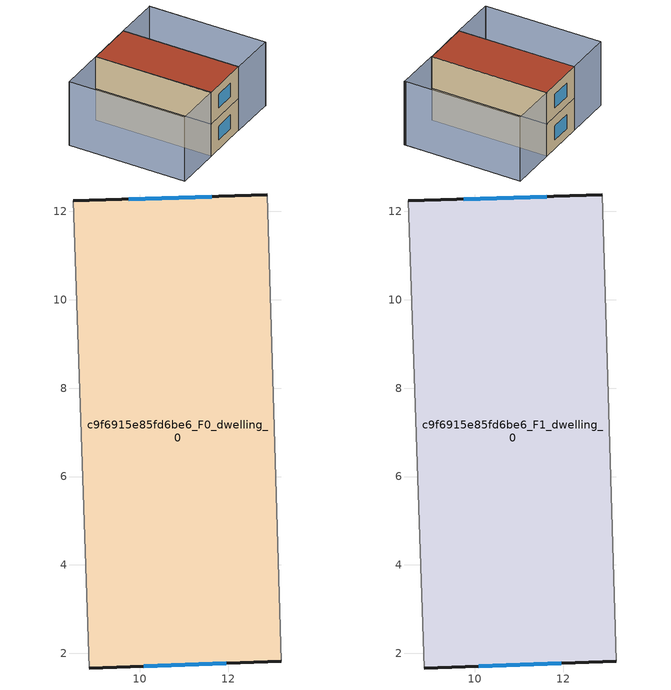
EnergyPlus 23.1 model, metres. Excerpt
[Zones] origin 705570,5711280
c9f6915e85fd6be6_F0_dwelling_0
 floor ground (EU_floor_Construction): 12.88,12.37 13.19,1.82 8.85,1.67 8.49,12.23 z0
 wall outside (EU_wall_Construction): 12.88,12.37 8.49,12.23 / 8.85,1.67 13.19,1.82 z0:3
 wall adiabatic (EU_wall_Construction): 13.19,1.82 12.88,12.37 / 8.49,12.23 8.85,1.67 z0:3
 window (EU_Window_Construction): 11.63,12.33 9.74,12.27 / 10.09,1.71 11.96,1.78 z0.85:2.15
c9f6915e85fd6be6_F1_dwelling_0
 floor to c9f6915e85fd6be6_F0_dwelling_0 (EU_floor_Construction): 12.88,12.37 13.19,1.82 8.85,1.67 8.49,12.23 z3
 wall outside (EU_wall_Construction): 12.88,12.37 8.49,12.23 / 8.85,1.67 13.19,1.82 z3:6
 wall adiabatic (EU_wall_Construction): 13.19,1.82 12.88,12.37 / 8.49,12.23 8.85,1.67 z3:6
 window (EU_Window_Construction): 11.63,12.33 9.74,12.27 / 10.09,1.71 11.96,1.78 z3.85:5.15
 roof outside (EU_roof_Construction): 13.19,1.82 12.88,12.37 8.49,12.23 8.85,1.67 z6
shading: 4.29,12.09 4.63,1.6 / 17.42,1.86 17.07,12.5 / 8.49,12.23 8.85,1.67 / 8.85,1.67 4.63,1.53 / 4.63,1.53 4.27,12.09 / 4.27,12.09 8.49,12.23 / 13.2,1.78 12.88,12.37 / 12.88,12.37 17.11,12.49 / 17.11,12.49 17.42,1.91 / 17.42,1.91 13.2,1.78 z0:6
[Building]
EU S2 Campaign: North Axis=0; Terrain=City; Solar Distribution=FullExterior
[Site:Location]
London: Latitude=51.5; Longitude=-0.5; Time Zone=0; Elevation=25
[SizingPeriod:WeatherFileDays]
AnnualSizingPeriod: Begin Month=1; Begin Day of Month=1; End Month=12; End Day of Month=31; Day of Week for Start Day=Monday; Use Weather File Daylight Saving Period=No; Use Weather File Rain and Snow Indicators=No
[MATERIAL]
EU_InternalMass_Material: Roughness=MediumRough; Thickness=0.1; Conductivity=1; Density=1800; Specific Heat=900; Thermal Absorptance=0.9; Solar Absorptance=0.7; Visible Absorptance=0.7
[MATERIAL:NOMASS] Roughness=MediumRough; Thermal Absorptance=0.9; Solar Absorptance=0.7; Visible Absorptance=0.7
Name | Thermal Resistance
EU_wall_NoMass | 0.71061
EU_roof_NoMass | 2.41608
EU_floor_NoMass | 1.75078
[WINDOWMATERIAL:SIMPLEGLAZINGSYSTEM]
EU_Window_SimpleGlazing: UFactor=2.64892; Solar Heat Gain Coefficient=0.76; Visible Transmittance=0.76
[CONSTRUCTION]
EU_wall_Construction: EU_wall_NoMass
EU_roof_Construction: EU_roof_NoMass
EU_floor_Construction: EU_floor_NoMass
EU_Window_Construction: EU_Window_SimpleGlazing
EU_InternalMass_Construction: EU_InternalMass_Material
[ZONE] Type=1; Multiplier=1; Ceiling Height=autocalculate; Volume=138.346; Floor Area=autocalculate; Part of Total Floor Area=Yes
c9f6915e85fd6be6_F0_dwelling_0; c9f6915e85fd6be6_F1_dwelling_0
[INTERNALMASS] Construction=EU_InternalMass_Construction; Surface Area=46.1159
Name | Zone or ZoneList
c9f6915e85fd6be6_F0_dwelling_0_EU_InternalMass | c9f6915e85fd6be6_F0_dwelling_0
c9f6915e85fd6be6_F1_dwelling_0_EU_InternalMass | c9f6915e85fd6be6_F1_dwelling_0
[OTHEREQUIPMENT] Fuel Type=Electricity; Design Level Calculation Method=Watts/Area; Power per Zone Floor Area=1; Fraction Latent=0; Fraction Radiant=0; Fraction Lost=0; Carbon Dioxide Generation Rate=0; EndUse Subcategory=EU_Step8_InternalGains
Name | Zone or ZoneList or Space or SpaceList | Schedule
EU_Step8_InternalGain_c9f6915e85fd6be6_F0_dwelling_0_f000 | c9f6915e85fd6be6_F0_dwelling_0 | EU_Step8_GainSchedule_c9f6915e85fd6be6_F0_dwelling_0_f000
EU_Step8_InternalGain_c9f6915e85fd6be6_F1_dwelling_0_f000 | c9f6915e85fd6be6_F1_dwelling_0 | EU_Step8_GainSchedule_c9f6915e85fd6be6_F1_dwelling_0_f000
[ZONEVENTILATION:DESIGNFLOWRATE] Schedule=EU_AlwaysOn; Design Flow Rate Calculation Method=AirChanges/Hour; Air Changes per Hour=0.496673; Ventilation Type=Natural; Fan Pressure Rise=0; Fan Total Efficiency=1; Constant Term Coefficient=1; Temperature Term Coefficient=0; Velocity Term Coefficient=0; Velocity Squared Term Coefficient=0; Minimum Indoor Temperature=-100; Maximum Indoor Temperature=100; Delta Temperature=-100; Minimum Outdoor Temperature=-100; Maximum Outdoor Temperature=100; Maximum Wind Speed=40
Name | Zone or ZoneList or Space or SpaceList
EU_ConstantAir_c9f6915e85fd6be6_F0_dwelling_0 | c9f6915e85fd6be6_F0_dwelling_0
EU_ConstantAir_c9f6915e85fd6be6_F1_dwelling_0 | c9f6915e85fd6be6_F1_dwelling_0
[HVACTEMPLATE:THERMOSTAT] Constant Heating Setpoint=20; Constant Cooling Setpoint=50
EU_HeatOnly_c9f6915e85fd6be6_F0_dwelling_0; EU_HeatOnly_c9f6915e85fd6be6_F1_dwelling_0
[HVACTEMPLATE:ZONE:IDEALLOADSAIRSYSTEM] System Availability Schedule=EU_AlwaysOn; Maximum Heating Supply Air Temperature=50; Minimum Cooling Supply Air Temperature=13; Maximum Heating Supply Air Humidity Ratio=0.0156; Minimum Cooling Supply Air Humidity Ratio=0.0077; Heating Limit=NoLimit; Cooling Limit=NoLimit; Heating Availability Schedule=EU_AlwaysOn; Cooling Availability Schedule=EU_CoolingOff; Dehumidification Control Type=ConstantSensibleHeatRatio; Cooling Sensible Heat Ratio=0.7; Dehumidification Setpoint=60; Humidification Control Type=None; Humidification Setpoint=30; Outdoor Air Method=None; Outdoor Air Flow Rate per Person=0.00944; Outdoor Air Flow Rate per Zone Floor Area=0; Outdoor Air Flow Rate per Zone=0; Demand Controlled Ventilation Type=None; Outdoor Air Economizer Type=NoEconomizer; Heat Recovery Type=None; Sensible Heat Recovery Effectiveness=0.7; Latent Heat Recovery Effectiveness=0.65
Name | Template Thermostat
c9f6915e85fd6be6_F0_dwelling_0 | EU_HeatOnly_c9f6915e85fd6be6_F0_dwelling_0
c9f6915e85fd6be6_F1_dwelling_0 | EU_HeatOnly_c9f6915e85fd6be6_F1_dwelling_0
[SIZING:ZONE] Zone Cooling Design Supply Air Temperature Input Method=SupplyAirTemperature; Zone Cooling Design Supply Air Temperature=13; Zone Heating Design Supply Air Temperature Input Method=SupplyAirTemperature; Zone Heating Design Supply Air Temperature=50; Zone Cooling Design Supply Air Humidity Ratio=0.008; Zone Heating Design Supply Air Humidity Ratio=0.008; Cooling Design Air Flow Method=DesignDay; Cooling Design Air Flow Rate=0; Cooling Minimum Air Flow per Zone Floor Area=0.000762; Cooling Minimum Air Flow=0; Cooling Minimum Air Flow Fraction=0.2; Heating Design Air Flow Method=DesignDay; Heating Design Air Flow Rate=0; Heating Maximum Air Flow per Zone Floor Area=0.002032; Heating Maximum Air Flow=0.141576; Heating Maximum Air Flow Fraction=0.3; Account for Dedicated Outdoor Air System=No; Dedicated Outdoor Air System Control Strategy=NeutralSupplyAir; Dedicated Outdoor Air Low Setpoint Temperature for Design=autosize; Dedicated Outdoor Air High Setpoint Temperature for Design=autosize; Zone Load Sizing Method=Sensible Load Only No Latent Load; Zone Latent Cooling Design Supply Air Humidity Ratio Input Method=HumidityRatioDifference; Zone Cooling Design Supply Air Humidity Ratio Difference=0.005; Zone Latent Heating Design Supply Air Humidity Ratio Input Method=HumidityRatioDifference; Zone Humidification Design Supply Air Humidity Ratio Difference=0.005
c9f6915e85fd6be6_F0_dwelling_0; c9f6915e85fd6be6_F1_dwelling_0
[SCHEDULE:CONSTANT]
Name | Hourly Value
EU_AlwaysOn | 1
EU_CoolingOff | 0
[SCHEDULE:FILE] Column Number=1; Rows to Skip at Top=0; Number of Hours of Data=8760; Column Separator=Comma; Interpolate to Timestep=No; Minutes per Item=60; Adjust Schedule for Daylight Savings=Yes
Name | File
EU_Step8_GainSchedule_c9f6915e85fd6be6_F0_dwelling_0_f000 | ../../schedules/c9f6915e85fd6be6/c9f6915e85fd6be6_F0_dwelling_0_f000_gain.csv
EU_Step8_GainSchedule_c9f6915e85fd6be6_F1_dwelling_0_f000 | ../../schedules/c9f6915e85fd6be6/c9f6915e85fd6be6_F1_dwelling_0_f000_gain.csv
